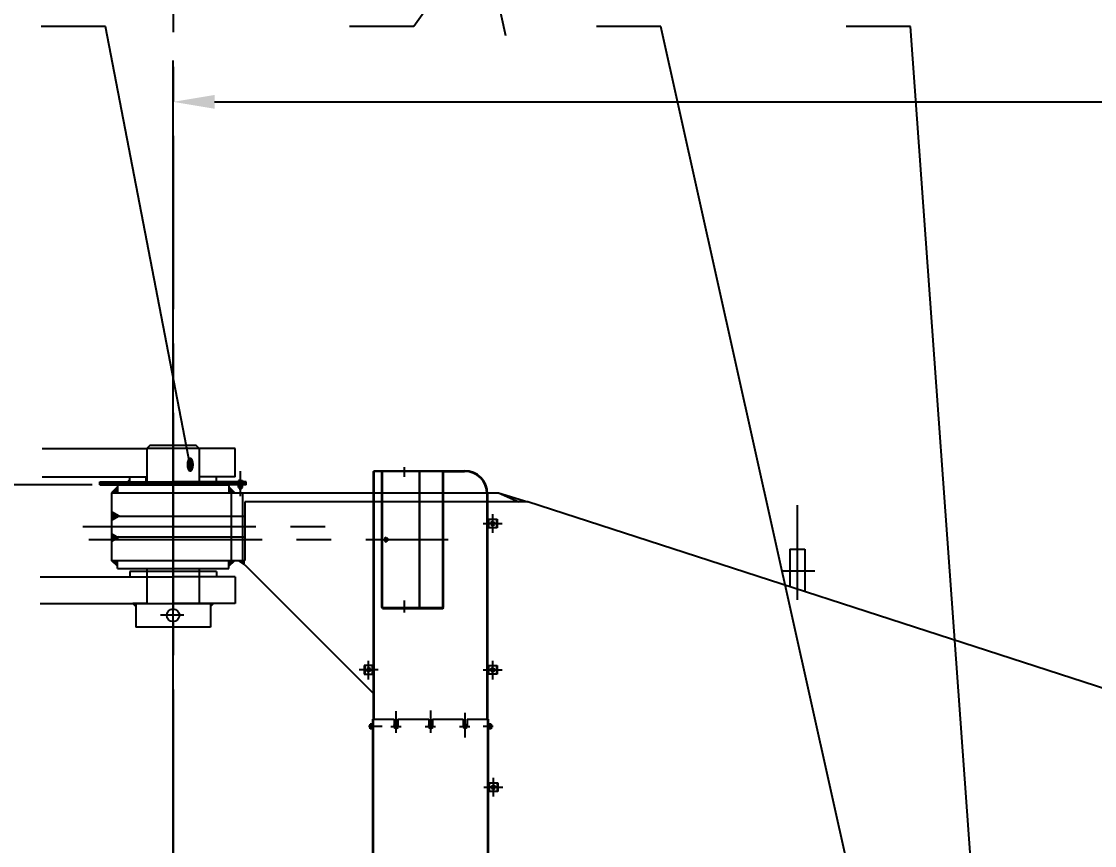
# Model space of a CAD drawing. Header units: millimetres. Extents: x -44903 to -2851, y -697 to 17820.
# Drawn here: x -41400 to -36750, y 7895 to 11468 of the extents above; entities that cross this region are included whole.
import ezdxf
from ezdxf.enums import TextEntityAlignment as Align

# ---------------------------------------------------------------- set-up
doc = ezdxf.new("R2010")
doc.units = ezdxf.units.MM
doc.header["$LTSCALE"] = 600
doc.linetypes.add('G', pattern=[2, 1.25, -0.25, 0.25, -0.25])
doc.linetypes.add('K', pattern=[2.5, 1.25, -0.25, 0.25, -0.25, 0.25, -0.25])
for name, color, linetype in [('01', 7, 'Continuous'), ('02', 1, 'Continuous'), ('05', 142, 'G'), ('07', 6, 'K'), ('08', 1, 'Continuous'), ('10', 1, 'Continuous')]:
    doc.layers.add(name, color=color, linetype=linetype)
doc.styles.get("Standard").update_dxf_attribs({"font": 'isocp', "width": 0.707, "bigfont": 'intecad.shx'})
doc.dimstyles.new('INTE', dxfattribs={"dimscale": 60, "dimtxt": 3.5, "dimasz": 3, "dimexe": 3, "dimexo": 0, "dimgap": 1, "dimtad": 1, "dimdec": 3, "dimdsep": 46, "dimtxsty": 'Standard', "dimcen": 0, "dimclrd": 1, "dimclre": 1, "dimclrt": 3, "dimaunit": 1, "dimadec": 0, "dimazin": 0, "dimtfac": 1, "dimtdec": 3, "dimtmove": 0, "dimatfit": 0, "dimfxl": 1, "dimarcsym": 0})

# ---------------------------------------------------------------- blocks, each defined once
blk = doc.blocks.new('*D92')
at = {"layer": '08', "color": 1, "lineweight": -2}
for p, q in [((-40743.2, 6807.1), (-40743.2, 11299.3)), ((-23065.2, 8334.9), (-23065.2, 11299.3)), ((-40563.2, 11119.3), (-23245.2, 11119.3))]:
    blk.add_line(p, q, dxfattribs=at)
at = {"layer": '08', "color": 1}
for points in [[(-40563.2, 11149.3), (-40563.2, 11089.3), (-40743.2, 11119.3)], [(-23245.2, 11149.3), (-23245.2, 11089.3), (-23065.2, 11119.3)]]:
    blk.add_solid(points, dxfattribs=at)
at = {"layer": 'DEFPOINTS', "color": 0}
for p in [(-23065.2, 11119.3), (-23065.2, 8334.9), (-40743.2, 6807.1)]:
    blk.add_point(p, dxfattribs=at)
at = {"layer": '08', "color": 3, "insert": (-32007.2, 11284.3), "char_height": 210, "attachment_point": 5}
blk.add_mtext('17678%%P0.5', dxfattribs=at)
blk = doc.blocks.new('*D94')
at = {"layer": '08', "color": 1, "lineweight": -2}
for p, q in [((-41093.9, 9458.5), (-42294.1, 9458.5)), ((-42114.1, 9278.5), (-42114.1, 5371.5)), ((-40932.9, 5191.5), (-42294.1, 5191.5))]:
    blk.add_line(p, q, dxfattribs=at)
at = {"layer": '08', "color": 1}
for points in [[(-42144.1, 9278.5), (-42084.1, 9278.5), (-42114.1, 9458.5)], [(-42144.1, 5371.5), (-42084.1, 5371.5), (-42114.1, 5191.5)]]:
    blk.add_solid(points, dxfattribs=at)
at = {"layer": 'DEFPOINTS', "color": 0}
for p in [(-41093.9, 9458.5), (-42114.1, 5191.5), (-40932.9, 5191.5)]:
    blk.add_point(p, dxfattribs=at)
at = {"layer": '08', "color": 3, "insert": (-42279.2, 7325), "char_height": 210, "attachment_point": 5, "rotation": 90}
blk.add_mtext('4267%%p0.5', dxfattribs=at)
blk = doc.blocks.new('*U100')
at = {"layer": '01'}
for p, q in [((-7.7, 2.6), (-7.7, 0)), ((0, 2.6), (-7.7, 2.6)), ((-7.7, 0), (0, 0)), ((0, 0), (-1.5, 2.6)), ((0, 2.6), (1.5, 0)), ((0, 2.6), (7.7, 2.6)), ((7.7, 0), (0, 0)), ((7.7, 2.6), (7.7, 0))]:
    blk.add_line(p, q, dxfattribs=at)
at = {"layer": '05'}
blk.add_line((0, 4.7), (0, -2.1), dxfattribs=at)
blk = doc.blocks.new('*U101')
at = {"layer": '01'}
for p, q in [((-8.4, 0), (-8.4, 8.9)), ((-8.4, 8.9), (0, 8.9)), ((-8.4, 5), (0, 5)), ((0, 8.9), (0, 0)), ((0, -8.9), (0, 0)), ((-8.4, 0), (-8.4, -8.9)), ((-8.4, -5), (0, -5)), ((-8.4, -8.9), (0, -8.9))]:
    blk.add_line(p, q, dxfattribs=at)
at = {"layer": '05'}
blk.add_line((-9.5, 0), (1.1, 0), dxfattribs=at)
blk = doc.blocks.new('*U102')
at = {"layer": '01'}
for p, q in [((-6.4, 0), (-6.4, 8.8)), ((-6.4, 8.8), (0, 8.8)), ((0, 5), (-6.4, 5)), ((-6.4, 0), (-6.4, -8.8)), ((0, 8.8), (0, 0)), ((0, 5), (30, 5)), ((0, -8.8), (0, 0)), ((4.5, 5), (4.5, 0)), ((4.5, -5), (4.5, 0)), ((30, 5), (30, 0)), ((30, -5), (30, 0)), ((0, -5), (-6.4, -5)), ((-6.4, -8.8), (0, -8.8)), ((0, -5), (30, -5))]:
    blk.add_line(p, q, dxfattribs=at)
at = {"layer": '02'}
for p, q in [((30, 4), (4.5, 4)), ((30, -4), (4.5, -4))]:
    blk.add_line(p, q, dxfattribs=at)
at = {"layer": '05'}
blk.add_line((-9.5, 0), (33.5, 0), dxfattribs=at)
blk = doc.blocks.new('*D179')
at = {"layer": '08', "color": 1, "lineweight": -2}
for p, q in [((-38101.6, 12513.8), (-37924.9, 11709)), ((-39491, 12266.9), (-39302, 11406.5)), ((-38139.3, 11846.2), (-39164.8, 11620.9))]:
    blk.add_line(p, q, dxfattribs=at)
at = {"layer": '08', "color": 1}
for points in [[(-38145.7, 11875.5), (-38132.8, 11816.9), (-37963.5, 11884.8)], [(-39171.3, 11650.2), (-39158.4, 11591.6), (-39340.6, 11582.3)]]:
    blk.add_solid(points, dxfattribs=at)
at = {"layer": 'DEFPOINTS', "color": 0}
for p in [(-38101.6, 12513.8), (-39491, 12266.9), (-39340.6, 11582.3)]:
    blk.add_point(p, dxfattribs=at)
at = {"layer": '08', "color": 3, "insert": (-38687.5, 11894.7), "char_height": 210, "attachment_point": 5, "rotation": 12.3888}
blk.add_mtext('1410', dxfattribs=at)
blk = doc.blocks.new('WRE')
at = {"layer": '01'}
for p, q in [((1858.9, 817.9), (1854.3, 809.9)), ((1854.3, 809.9), (1858.9, 801.9)), ((1863.1, 817.9), (1858.9, 817.9)), ((1858.9, 801.9), (1863.1, 801.9)), ((1863.1, 817.9), (1867.2, 817.9)), ((1867.2, 801.9), (1863.1, 801.9)), ((1867.2, 817.9), (1871.9, 809.9)), ((1871.9, 809.9), (1867.2, 801.9))]:
    blk.add_line(p, q, dxfattribs=at)

msp = doc.modelspace()

# ---------------------------------------------------------------- hatches: boundary and pattern name
at = {"layer": '01'}
h = msp.add_hatch(color=256, dxfattribs=at)
h.paths.add_polyline_path([(-39835.702, 9520.469), (-39837.9907, 9517.469), (-39835.702, 9517.469)])
h.paths.add_polyline_path([(-39837.9907, 9517.469), (-39838.3721, 9516.969), (-39835.702, 9516.969), (-39835.702, 9517.469)])
h = msp.add_hatch(color=256, dxfattribs=at)
h.paths.add_polyline_path([(-39675.857, 9517.469), (-39675.857, 9516.969), (-39673.1868, 9516.969), (-39673.5683, 9517.469)])
h.paths.add_polyline_path([(-39673.5683, 9517.469), (-39675.857, 9520.469), (-39675.857, 9517.469)])
h = msp.add_hatch(color=256, dxfattribs=at)
h.paths.add_polyline_path([(-39574.8981, 9520.469), (-39574.8981, 9517.469), (-39571.7321, 9517.469)])
h.paths.add_polyline_path([(-39571.7321, 9517.469), (-39574.8981, 9517.469), (-39574.8981, 9516.969), (-39571.2044, 9516.969)])
for points in [[(-40984.7044, 9449.969), (-40984.7044, 9424.969), (-41010.2044, 9424.969)], [(-40501.7044, 9449.969), (-40476.2044, 9424.969), (-40501.7044, 9424.969)], [(-39333.2044, 9424.969), (-39245.1957, 9385.469), (-39206.2044, 9385.469)], [(-40977.2955, 9232.969), (-41010.2044, 9232.969), (-41010.2044, 9251.969)], [(-41010.2044, 9232.969), (-40977.2955, 9232.969), (-41010.2044, 9213.969)], [(-40984.7044, 9105.969), (-41010.2044, 9130.969), (-40984.7044, 9130.969)], [(-40460.359, 9130.969), (-40432.2044, 9112.7502), (-40432.2044, 9130.969)], [(-39838.3721, 8926.969), (-39835.702, 8923.469), (-39835.702, 8926.969)], [(-39675.857, 8923.469), (-39673.1868, 8926.969), (-39675.857, 8926.969)]]:
    msp.add_hatch(color=256, dxfattribs=at).paths.add_polyline_path(points)
h = msp.add_hatch(color=256, dxfattribs=at)
h.paths.add_polyline_path([(-41010.2044, 9322.969), (-41010.2044, 9303.937), (-40977.2678, 9322.953), (-40977.2955, 9322.969)])
h.paths.add_polyline_path([(-41010.2044, 9341.969), (-41010.2044, 9322.969), (-40977.2955, 9322.969)])
at = {"layer": '01', "linetype": 'Continuous'}
for points in [[(-40501.7044, 9105.969), (-40483.2044, 9124.1063), (-40483.2044, 9130.969), (-40501.7044, 9130.969)], [(-40476.2044, 9130.969), (-40483.2044, 9130.969), (-40483.2044, 9124.1063)]]:
    msp.add_hatch(color=7, dxfattribs=at).paths.add_polyline_path(points)
at = {"layer": '02'}
for points in [[(-39380.2044, 9310.969), (-39380.2044, 9313.969), (-39377.2044, 9310.969)], [(-39380.2044, 9272.969), (-39380.2044, 9269.969), (-39377.2044, 9272.969)], [(-39874.2044, 8675.969), (-39874.2044, 8678.969), (-39877.2044, 8675.969)], [(-39380.2044, 8675.969), (-39380.2044, 8678.969), (-39377.2044, 8675.969)], [(-39874.2044, 8637.969), (-39874.2044, 8634.969), (-39877.2044, 8637.969)], [(-39380.2044, 8637.969), (-39380.2044, 8634.969), (-39377.2044, 8637.969)], [(-39377.2044, 8167.969), (-39377.2044, 8170.969), (-39374.2044, 8167.969)], [(-39377.2044, 8129.969), (-39377.2044, 8126.969), (-39374.2044, 8129.969)]]:
    msp.add_hatch(color=256, dxfattribs=at).paths.add_polyline_path(points)
at = {"layer": '10'}
msp.add_hatch(color=256, dxfattribs=at).paths.add_polyline_path([(-40931.2136, 9471.469), (-40937.3115, 9471.469), (-40931.2136, 9482.0446)])

# ---------------------------------------------------------------- linework, layer by layer
for p, q in [((-40843.7044, 9629.269), (-40856.7044, 9616.269)), ((-40629.7044, 9616.269), (-40642.7044, 9629.269)), ((-41060.2044, 9471.469), (-40743.2044, 9471.469)), ((-41060.2044, 9458.469), (-41060.2044, 9471.469)), ((-41060.2044, 9469.969), (-40743.2044, 9469.969)), ((-41060.2044, 9468.469), (-40743.2044, 9468.469)), ((-41060.2044, 9465.469), (-40743.2044, 9465.469)), ((-41060.2044, 9458.469), (-40743.2044, 9458.469)), ((-40931.2136, 9482.0446), (-40937.3115, 9471.469)), ((-40426.2044, 9471.469), (-40743.2044, 9471.469)), ((-40426.2044, 9469.969), (-40743.2044, 9469.969)), ((-40426.2044, 9468.469), (-40743.2044, 9468.469)), ((-40426.2044, 9465.469), (-40743.2044, 9465.469)), ((-40426.2044, 9458.469), (-40743.2044, 9458.469)), ((-40426.2044, 9458.469), (-40426.2044, 9471.469)), ((-39383.2044, 9420.469), (-39383.2044, 8442.969)), ((-39380.2044, 9420.469), (-39380.2044, 7253.219)), ((-39380.2044, 9310.969), (-39339.2044, 9310.969)), ((-39380.2044, 9272.969), (-39380.2044, 9310.969)), ((-39375.2044, 9272.969), (-39375.2044, 9310.969)), ((-39342.2044, 9310.969), (-39342.2044, 9272.969)), ((-39339.2044, 9310.969), (-39339.2044, 9272.969)), ((-39339.2044, 9272.969), (-39380.2044, 9272.969)), ((-40856.7044, 8944.4506), (-40918.2044, 8944.4506)), ((-40918.2044, 8944.4506), (-40905.2044, 8931.4506)), ((-40905.2044, 8944.4506), (-40905.2044, 8842.4506)), ((-40568.2044, 8944.4506), (-40629.7044, 8944.4506)), ((-40581.2044, 8944.4506), (-40581.2044, 8842.4506)), ((-40568.2044, 8944.4506), (-40581.2044, 8931.4506)), ((-40581.2044, 8842.4506), (-40905.2044, 8842.4506)), ((-39915.2044, 8675.969), (-39915.2044, 8637.969)), ((-39874.2044, 8675.969), (-39915.2044, 8675.969)), ((-39912.2044, 8675.969), (-39912.2044, 8637.969)), ((-39879.2044, 8637.969), (-39879.2044, 8675.969)), ((-39874.2044, 8637.969), (-39874.2044, 8675.969)), ((-39380.2044, 8637.969), (-39380.2044, 8675.969)), ((-39380.2044, 8675.969), (-39339.2044, 8675.969)), ((-39375.2044, 8637.969), (-39375.2044, 8675.969)), ((-39342.2044, 8675.969), (-39342.2044, 8637.969)), ((-39339.2044, 8675.969), (-39339.2044, 8637.969)), ((-39915.2044, 8637.969), (-39874.2044, 8637.969)), ((-39339.2044, 8637.969), (-39380.2044, 8637.969)), ((-39877.2044, 8442.969), (-39785.4544, 8442.969)), ((-39785.4544, 8442.969), (-39785.4544, 8416.3812)), ((-39768.9544, 8442.969), (-39768.9544, 8416.3812)), ((-39768.9544, 8442.969), (-39635.4544, 8442.969)), ((-39635.4544, 8442.969), (-39635.4544, 8416.3812)), ((-39618.9544, 8442.969), (-39485.4544, 8442.969)), ((-39618.9544, 8442.969), (-39618.9544, 8416.3812)), ((-39485.4544, 8442.969), (-39485.4544, 8416.3812)), ((-39468.9544, 8442.969), (-39468.9544, 8416.3812)), ((-39468.9544, 8442.969), (-39377.2044, 8442.969)), ((-39377.2044, 8442.969), (-39377.2044, 7160.719)), ((-39377.2044, 8167.969), (-39336.2044, 8167.969)), ((-39377.2044, 8129.969), (-39377.2044, 8167.969)), ((-39372.2044, 8129.969), (-39372.2044, 8167.969)), ((-39339.2044, 8167.969), (-39339.2044, 8129.969)), ((-39336.2044, 8167.969), (-39336.2044, 8129.969)), ((-39336.2044, 8129.969), (-39377.2044, 8129.969))]:
    msp.add_line(p, q)
msp.add_circle((-40743.2044, 8893.4506), 27.5)
at = {"layer": '01'}
for p, q in [((-40642.7044, 9629.269), (-40843.7044, 9629.269)), ((-40629.7044, 9616.269), (-40856.7044, 9616.269)), ((-40856.7044, 9616.269), (-40856.7044, 9471.469)), ((-40629.7044, 9616.269), (-40629.7044, 9471.469)), ((-39874.2044, 9517.469), (-39871.2044, 9520.469)), ((-39838.3721, 9516.969), (-39835.702, 9520.469)), ((-39838.3721, 8926.969), (-39838.3721, 9516.969)), ((-39835.702, 8923.469), (-39835.702, 9520.469)), ((-39675.857, 8923.469), (-39675.857, 9520.469)), ((-39675.857, 9520.469), (-39673.1868, 9516.969)), ((-39673.1868, 8926.969), (-39673.1868, 9516.969)), ((-39571.2044, 9516.969), (-39574.8981, 9520.469)), ((-39574.8981, 9517.469), (-39480.2044, 9517.469)), ((-40984.7044, 9449.969), (-41010.2044, 9424.969)), ((-40501.7044, 9449.969), (-40476.2044, 9424.969)), ((-39333.2044, 9424.969), (-39245.1957, 9385.469)), ((-39333.2044, 9424.969), (-39206.2044, 9385.469)), ((-40977.2401, 9322.969), (-41010.149, 9303.969)), ((-39380.2044, 9313.969), (-39377.2044, 9310.969)), ((-38069.7044, 9179.4895), (-38005.7044, 9179.4895)), ((-40984.7044, 9105.969), (-41010.2044, 9130.969)), ((-40501.7044, 9105.969), (-40476.2044, 9130.969)), ((-40432.2044, 9112.7502), (-40460.359, 9130.969)), ((-40856.7044, 9096.469), (-40856.7044, 8944.4506)), ((-40629.7044, 9096.469), (-40629.7044, 8944.4506)), ((-40905.2044, 8944.4506), (-40581.2044, 8944.4506)), ((-39835.702, 8923.469), (-39838.3721, 8926.969)), ((-39675.857, 8923.469), (-39673.1868, 8926.969)), ((-39574.8981, 8923.469), (-39571.2044, 8926.969)), ((-39874.2044, 8678.969), (-39877.2044, 8675.969)), ((-39380.2044, 8678.969), (-39377.2044, 8675.969)), ((-39377.2044, 8170.969), (-39374.2044, 8167.969))]:
    msp.add_line(p, q, dxfattribs=at)
at = {"layer": '01', "color": 7, "linetype": 'Continuous'}
for p, q in [((-39874.2044, 6942.719), (-39874.2044, 9517.469)), ((-39835.702, 9517.469), (-39874.2044, 9517.469)), ((-39871.2044, 9520.469), (-39645.8436, 9520.469)), ((-39871.2044, 8442.969), (-39871.2044, 9520.469)), ((-39571.2044, 9516.969), (-39838.3721, 9516.969)), ((-39789.5746, 9520.469), (-39480.2044, 9520.469)), ((-39574.8981, 8923.469), (-39574.8981, 9520.469)), ((-39571.2044, 8926.969), (-39571.2044, 9516.969)), ((-40984.7044, 9458.469), (-40501.7044, 9458.469)), ((-40984.7044, 9458.469), (-40984.7044, 9424.969)), ((-40501.7044, 9458.469), (-40501.7044, 9424.969)), ((-41010.2044, 9424.969), (-39333.2044, 9424.969)), ((-41010.2044, 9424.969), (-41010.2044, 9130.969)), ((-40492.2044, 9424.969), (-40492.2044, 9130.969)), ((-40442.2044, 9424.969), (-40442.2044, 9130.969)), ((-39206.2044, 9385.469), (-40432.2044, 9385.469)), ((-40432.2044, 9385.469), (-40432.2044, 9130.969)), ((-35642.0984, 8228.8623), (-39206.2044, 9385.469)), ((-40977.2955, 9322.969), (-41010.2044, 9341.969)), ((-41010.2044, 9322.969), (-40432.2044, 9322.969)), ((-40977.2955, 9232.969), (-41010.2044, 9213.969)), ((-41010.2044, 9232.969), (-40432.2044, 9232.969)), ((-39826.0784, 9227.3173), (-39826.4103, 9216.9305)), ((-39826.4103, 9216.9305), (-39819.5389, 9211.7452)), ((-39826.0784, 9227.3173), (-39819.5389, 9232.1633)), ((-39819.5389, 9232.1633), (-39813.4066, 9226.2543)), ((-39819.5389, 9211.7452), (-39813.7385, 9215.8675)), ((-39813.4066, 9226.2543), (-39813.7385, 9215.8675)), ((-38069.7044, 9179.4895), (-38069.7044, 9016.6574)), ((-38005.7044, 9179.4895), (-38005.7044, 8995.8885)), ((-41010.2044, 9130.969), (-40432.2044, 9130.969)), ((-40984.7044, 9096.469), (-40984.7044, 9130.969)), ((-40501.7044, 9096.469), (-40501.7044, 9130.969)), ((-40984.7044, 9096.469), (-40501.7044, 9096.469)), ((-40432.2044, 9112.7502), (-39874.2044, 8554.7502)), ((-39838.3721, 8926.969), (-39571.2044, 8926.969)), ((-39835.702, 8923.469), (-39574.8981, 8923.469)), ((-39889.4044, 8401.294), (-39889.4044, 8421.144)), ((-39877.2044, 8421.144), (-39889.4044, 8421.144)), ((-39877.2044, 6942.719), (-39877.2044, 8442.969)), ((-39877.2044, 8421.144), (-39877.2044, 8401.294)), ((-39786.2044, 8415.9483), (-39777.2044, 8421.144)), ((-39777.2044, 8421.144), (-39768.2044, 8415.9483)), ((-39636.2044, 8415.9483), (-39627.2044, 8421.144)), ((-39627.2044, 8421.144), (-39618.2044, 8415.9483)), ((-39486.2044, 8415.9483), (-39477.2044, 8421.144)), ((-39477.2044, 8421.144), (-39468.2044, 8415.9483)), ((-39377.2044, 8401.294), (-39377.2044, 8421.144)), ((-39365.0044, 8421.144), (-39377.2044, 8421.144)), ((-39365.0044, 8421.144), (-39365.0044, 8401.294)), ((-39877.2044, 8417.219), (-39889.4044, 8417.219)), ((-39877.2044, 8405.219), (-39889.4044, 8405.219)), ((-39877.2044, 8401.294), (-39889.4044, 8401.294)), ((-39786.2044, 8415.9483), (-39786.2044, 8406.4897)), ((-39786.2044, 8406.4897), (-39777.2044, 8401.294)), ((-39777.2044, 8401.294), (-39768.2044, 8406.4897)), ((-39768.2044, 8406.4897), (-39768.2044, 8415.9483)), ((-39636.2044, 8415.9483), (-39636.2044, 8406.4897)), ((-39636.2044, 8406.4897), (-39627.2044, 8401.294)), ((-39627.2044, 8401.294), (-39618.2044, 8406.4897)), ((-39618.2044, 8406.4897), (-39618.2044, 8415.9483)), ((-39502.0771, 8411.219), (-39457.8812, 8411.219)), ((-39486.2044, 8415.9483), (-39486.2044, 8406.4897)), ((-39486.2044, 8406.4897), (-39477.2044, 8401.294)), ((-39477.2044, 8401.294), (-39468.2044, 8406.4897)), ((-39468.2044, 8406.4897), (-39468.2044, 8415.9483)), ((-39365.0044, 8417.219), (-39377.2044, 8417.219)), ((-39365.0044, 8405.219), (-39377.2044, 8405.219)), ((-39365.0044, 8401.294), (-39377.2044, 8401.294))]:
    msp.add_line(p, q, dxfattribs=at)
at = {"layer": '01'}
for radius in [100, 97]:
    msp.add_arc((-39480.2044, 9420.469), radius, 0, 90, dxfattribs=at)
at = {"layer": '01', "color": 7, "linetype": 'Continuous'}
msp.add_ellipse((-39819.7478, 9222.5304), major_axis=(0, -4.3882), ratio=0.843693401, dxfattribs=at)
at = {"layer": '02'}
for p, q in [((-39230.0901, 12113.3435), (-39699.7978, 11445.3356)), ((-41035.819, 11445.3356), (-41314.819, 11445.3356)), ((-40668.9466, 9543.4876), (-41035.819, 11445.3356)), ((-39699.7978, 11445.3356), (-39978.7978, 11445.3356)), ((-38628.7973, 11445.3356), (-38907.7973, 11445.3356)), ((-37815.3599, 7785.7893), (-38628.7973, 11445.3356)), ((-37547.4514, 11445.3356), (-37826.4514, 11445.3356)), ((-37224.8016, 6985.2334), (-37547.4514, 11445.3356))]:
    msp.add_line(p, q, dxfattribs=at)
at = {"layer": '05'}
for p, q in [((-40743.2044, 14571.3305), (-40743.2044, 4057.2458)), ((-40743.2044, 9666.6534), (-40743.2044, 8807.1265)), ((-39739.6163, 9493.861), (-39739.6163, 9536.0784)), ((-40451.2044, 9409.709), (-40451.2044, 9518.7541)), ((-38037.7044, 8960.163), (-38037.7044, 9370.6214)), ((-39358.2044, 9250.3606), (-39358.2044, 9331.5132)), ((-39399.9693, 9291.969), (-39316.9116, 9291.969)), ((-41107.8386, 9221.969), (-39551.4707, 9221.969)), ((-37962.6999, 9084.4895), (-38103.5876, 9084.4895)), ((-39739.6163, 8905.33), (-39739.6163, 8957.3601)), ((-40696.6584, 8893.4506), (-40797.6283, 8893.4506)), ((-39896.2044, 8615.3606), (-39896.2044, 8696.5132)), ((-39358.2044, 8615.3606), (-39358.2044, 8696.5132)), ((-39854.4395, 8656.969), (-39937.4972, 8656.969)), ((-39399.9693, 8656.969), (-39316.9116, 8656.969)), ((-39356.7718, 8411.219), (-39399.9994, 8411.219)), ((-39355.2044, 8107.3606), (-39355.2044, 8188.5132)), ((-39396.9693, 8148.969), (-39313.9116, 8148.969))]:
    msp.add_line(p, q, dxfattribs=at)
at = {"layer": '05', "color": 142, "linetype": 'G'}
msp.add_line((-41134.6204, 9277.969), (-39984.4178, 9277.969), dxfattribs=at)
at = {"layer": '05', "color": 4, "linetype": 'G'}
for p, q in [((-39777.2044, 8477.2276), (-39777.2044, 8384.0025)), ((-39627.2044, 8480.6797), (-39627.2044, 8384.0025)), ((-39477.2044, 8364.3732), (-39477.2044, 8470.1728)), ((-39836.9568, 8411.219), (-39896.6492, 8411.219)), ((-39799.6515, 8411.219), (-39755.4556, 8411.219)), ((-39650.4251, 8411.219), (-39606.2292, 8411.219))]:
    msp.add_line(p, q, dxfattribs=at)
at = {"layer": '07', "color": 6, "linetype": 'K'}
for p, q in [((-41310.2424, 9616.269), (-40856.7044, 9616.269)), ((-40473.5951, 9616.269), (-40629.7044, 9616.269)), ((-40473.5951, 9494.1803), (-40473.5951, 9616.269)), ((-41310.2424, 9494.1803), (-40856.7044, 9494.1803)), ((-40931.2136, 9471.469), (-40931.2136, 9494.1803)), ((-40473.5951, 9494.1803), (-40629.7044, 9494.1803)), ((-40555.1952, 9471.469), (-40555.1952, 9494.1803)), ((-40931.2136, 9083.2506), (-40931.2136, 9060.5393)), ((-40555.1952, 9083.2506), (-40555.1952, 9060.5393)), ((-41318.792, 9060.5393), (-40743.2044, 9060.5393)), ((-40473.5951, 9060.5393), (-40743.2044, 9060.5393)), ((-40473.5951, 9060.5393), (-40473.5951, 8944.4506)), ((-41318.792, 8944.4506), (-40743.2044, 8944.4506)), ((-40473.5951, 8944.4506), (-40743.2044, 8944.4506))]:
    msp.add_line(p, q, dxfattribs=at)
at = {"layer": '07'}
for p, q in [((-40860.2044, 9471.469), (-40860.2044, 9494.1803)), ((-40555.1952, 9083.6506), (-40931.2136, 9083.6506))]:
    msp.add_line(p, q, dxfattribs=at)

# ---------------------------------------------------------------- block references
at = {"xscale": -1}
for name, p, rotation in [('*U101', (-40451.2044, 9455.869), 270), ('*U102', (-40451.2044, 9471.469), 90)]:
    msp.add_blockref(name, p, dxfattribs=dict(at, rotation=rotation))
msp.add_blockref('*U100', (-40451.2044, 9455.869), dxfattribs=at)
at = {"layer": '01', "extrusion": (0, 0, -1), "zscale": -1, "rotation": 270}
for p in [(38548.4022, 11155.0262), (38548.4022, 10520.0262), (38545.4022, 10012.0262)]:
    msp.add_blockref('WRE', p, dxfattribs=at)
at = {"layer": '01', "extrusion": (0, 0, -1), "xscale": -1, "zscale": -1, "rotation": 90}
msp.add_blockref('WRE', (40706.0067, 10520.0262), dxfattribs=at)

# ---------------------------------------------------------------- texts
at = {"layer": '02', "width": 0.605172}
msp.add_text('●', height=60, dxfattribs=at).set_placement((-40686.9466, 9513.4876), (-40650.9466, 9513.4876), align=Align.FIT)

# ---------------------------------------------------------------- dimensions: what is measured, and where the dimension line sits
at = {"layer": '08'}
dim = msp.add_linear_dim(base=(-39340.6405, 11582.274), p1=(-38101.6349, 12513.7628), p2=(-39491.031, 12266.9282), angle=12.3887887, dimstyle='INTE', dxfattribs=at)
dim.commit()
dim.dimension.update_dxf_attribs({"geometry": '*D179', "text_midpoint": (-38687.4567, 11894.6856)})
dim = msp.add_linear_dim(base=(-23065.2044, 11119.3447), p1=(-40743.2044, 6807.1295), p2=(-23065.2044, 8334.9129), angle=0, text='<>%%P0.5', dimstyle='INTE', dxfattribs=at)
dim.commit()
dim.dimension.update_dxf_attribs({"geometry": '*D92', "text_midpoint": (-32007.1897, 11119.3447), "dimtype": 160})
dim = msp.add_linear_dim(base=(-42114.1335, 5191.469), p1=(-41093.9099, 9458.469), p2=(-40932.8801, 5191.469), angle=90, text='<>%%p0.5', dimstyle='INTE', dxfattribs=at)
dim.commit()
dim.dimension.update_dxf_attribs({"geometry": '*D94', "text_midpoint": (-42279.1542, 7324.969)})

doc.saveas('drawing.dxf')
